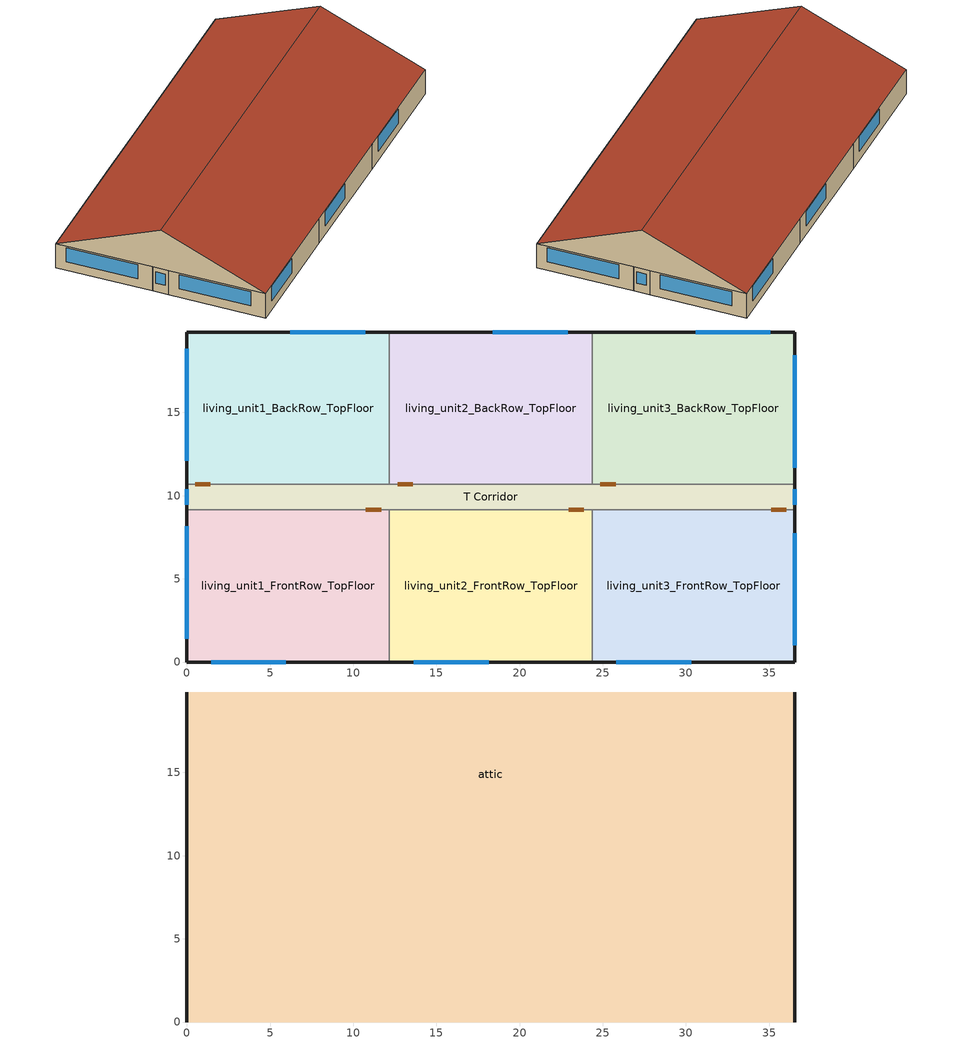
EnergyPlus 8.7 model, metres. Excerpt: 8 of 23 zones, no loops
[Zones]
living_unit3_BackRow_TopFloor
 floor to living_unit3_BackRow_MiddleFloor (ceiling-floor-layer): 36.54,10.68 24.36,10.68 24.36,19.84 36.54,19.84 z5.33
 wall outside (Exterior Wall): 36.54,10.68 36.54,19.84 24.36,19.84 z5.33:7.92
 wall to living_unit2_BackRow_TopFloor (interiorwall): 24.36,19.84 24.36,10.68 z5.33:7.92
 wall to T Corridor (Interior Wall): 24.36,10.68 36.54,10.68 z5.33:7.92
 window (Exterior Window): 36.54,11.68 36.54,18.43 / 35.08,19.84 30.58,19.84 z6.25:7.77
 door inside (Interior Door): 24.86,10.68 25.77,10.68 z5.33:7.47
 ceiling to attic (Interior Ceiling): 24.36,10.68 36.54,10.68 36.54,19.84 24.36,19.84 z7.92
living_unit3_FrontRow_TopFloor
 floor to living_unit3_FrontRow_MiddleFloor (ceiling-floor-layer): 36.54,0 24.36,0 24.36,9.16 36.54,9.16 z5.33
 wall outside (Exterior Wall): 24.36,0 36.54,0 36.54,9.16 z5.33:7.92
 wall to living_unit2_FrontRow_TopFloor (interiorwall): 24.36,9.16 24.36,0 z5.33:7.92
 wall to T Corridor (Interior Wall): 36.54,9.16 24.36,9.16 z5.33:7.92
 window (Exterior Window): 36.54,1 36.54,7.75 / 25.82,0 30.32,0 z6.25:7.77
 door inside (Interior Door): 36.04,9.16 35.12,9.16 z5.33:7.47
 ceiling to attic (Interior Ceiling): 24.36,0 36.54,0 36.54,9.16 24.36,9.16 z7.92
living_unit1_FrontRow_TopFloor
 floor to living_unit1_FrontRow_MiddleFloor (ceiling-floor-layer): 12.18,0 0,0 0,9.16 12.18,9.16 z5.33
 wall outside (Exterior Wall): 0,9.16 0,0 12.18,0 z5.33:7.92
 wall to living_unit2_FrontRow_TopFloor (interiorwall): 12.18,0 12.18,9.16 z5.33:7.92
 wall to T Corridor (Interior Wall): 12.18,9.16 0,9.16 z5.33:7.92
 window (Exterior Window): 1.46,0 5.96,0 / 0,8.16 0,1.41 z6.25:7.77
 door inside (Interior Door): 11.68,9.16 10.76,9.16 z5.33:7.47
 ceiling to attic (Interior Ceiling): 0,0 12.18,0 12.18,9.16 0,9.16 z7.92
living_unit2_BackRow_TopFloor
 floor to living_unit2_BackRow_MiddleFloor (ceiling-floor-layer): 24.36,10.68 12.18,10.68 12.18,19.84 24.36,19.84 z5.33
 wall outside (Exterior Wall): 24.36,19.84 12.18,19.84 z5.33:7.92
 wall to living_unit1_BackRow_TopFloor (interiorwall): 12.18,19.84 12.18,10.68 z5.33:7.92
 wall to T Corridor (Interior Wall): 12.18,10.68 24.36,10.68 z5.33:7.92
 window (Exterior Window): 22.9,19.84 18.4,19.84 z6.25:7.77
 door inside (Interior Door): 12.68,10.68 13.59,10.68 z5.33:7.47
 ceiling to attic (Interior Ceiling): 12.18,10.68 24.36,10.68 24.36,19.84 12.18,19.84 z7.92
living_unit2_FrontRow_TopFloor
 floor to living_unit2_FrontRow_MiddleFloor (ceiling-floor-layer): 24.36,0 12.18,0 12.18,9.16 24.36,9.16 z5.33
 wall outside (Exterior Wall): 12.18,0 24.36,0 z5.33:7.92
 wall to T Corridor (Interior Wall): 24.36,9.16 12.18,9.16 z5.33:7.92
 window (Exterior Window): 13.64,0 18.14,0 z6.25:7.77
 door inside (Interior Door): 23.86,9.16 22.94,9.16 z5.33:7.47
 ceiling to attic (Interior Ceiling): 12.18,0 24.36,0 24.36,9.16 12.18,9.16 z7.92
living_unit1_BackRow_TopFloor
 floor to living_unit1_BackRow_MiddleFloor (ceiling-floor-layer): 12.18,10.68 0,10.68 0,19.84 12.18,19.84 z5.33
 wall outside (Exterior Wall): 12.18,19.84 0,19.84 0,10.68 z5.33:7.92
 wall to T Corridor (Interior Wall): 0,10.68 12.18,10.68 z5.33:7.92
 window (Exterior Window): 10.72,19.84 6.22,19.84 / 0,18.84 0,12.09 z6.25:7.77
 door inside (Interior Door): 0.5,10.68 1.41,10.68 z5.33:7.47
 ceiling to attic (Interior Ceiling): 0,10.68 12.18,10.68 12.18,19.84 0,19.84 z7.92
T Corridor
 floor to M Corridor (ceiling-floor-layer): 36.54,9.16 0,9.16 0,10.68 36.54,10.68 z5.34
 wall outside (Exterior Wall): 0,10.68 0,9.16 / 36.54,9.16 36.54,10.68 z5.34:7.93
 window (Exterior Window): 36.54,9.46 36.54,10.38 / 0,10.38 0,9.46 z6.25:7.47
 ceiling to attic (Interior Ceiling): 0,9.16 36.54,9.16 36.54,10.68 0,10.68 z7.93
attic
 wall outside (Gable_end): 36.54,0,7.92 36.54,19.84,7.92 36.54,9.92,12.05; 0,19.84,7.92 0,0,7.92 0,9.92,12.05
 roof outside (Exterior Roof): 36.54,19.84,7.92 0,19.84,7.92 0,9.92,12.05 36.54,9.92,12.05; 0,0,7.92 36.54,0,7.92 36.54,9.92,12.05 0,9.92,12.05
[Building]
hp_heatedbsmt_IECC_2012_SEED: North Axis=0; Terrain=Suburbs; Loads Convergence Tolerance Value=0.04; Temperature Convergence Tolerance Value=0.4; Solar Distribution=FullExterior; Maximum Number of Warmup Days=25; Minimum Number of Warmup Days=6
[Site:Location]
Seattle Seattle Tacoma Intl A_WA_USA Design_Conditions: Latitude=47.47; Longitude=-122.32; Time Zone=-8; Elevation=122
[SizingPeriod:DesignDay] Day of Month=21; Humidity Condition Type=Wetbulb; Barometric Pressure=99868; Rain Indicator=No; Snow Indicator=No; Daylight Saving Time Indicator=No; Solar Model Indicator=ASHRAEClearSky
Name | Month | Day Type | Maximum DryBulb Temperature | Daily DryBulb Temperature Range | Wetbulb or DewPoint at Maximum DryBulb | Wind Speed | Wind Direction | Sky Clearness
Seattle Seattle Tacoma Intl A Ann Htg 99.6% Condns DB | 12 | WinterDesignDay | -4.2 | 0 | -4.2 | 4.3 | 20 | 0
Seattle Seattle Tacoma Intl A Ann Clg .4% Condns DB=>MWB | 8 | SummerDesignDay | 29.4 | 10.4 | 18.3 | 4.2 | 350 | 1
[Site:WaterMainsTemperature]
Calculation Method=Correlation; Annual Average Outdoor Air Temperature=11.2167; Maximum Difference In Monthly Average Outdoor Air Temperatures=14.3
[Material]
Name | Roughness | Thickness | Conductivity | Density | Specific Heat | Solar Absorptance | Thermal Absorptance | Visible Absorptance
wall_consol_layer | Rough | 0.1397 | 0.0596628 | 120.801 | 1036.26
sheathing_consol_layer | Rough | 0.0127 | 0.0940184 | 685.008 | 1172.332
ceil_consol_layer | Rough | 0.447739 | 0.0617176 | 41.9286 | 776.251
Asphalt_shingle | MediumRough | 0.00633985 | 0.08186 | 1121.29 | 1255.2 | 0.75
Stucco_1in | MediumSmooth | 0.0254001 | 1.39892 | 1922.21 | 878.64
Drywall_1/2in | MediumSmooth | 0.0127 | 0.16009 | 800.923 | 1087.84
OSB_5/8in | MediumSmooth | 0.015875 | 0.1163 | 544.627 | 1213.36
Lumber_2x4 | Rough | 0.0890016 | 0.115458 | 512.64 | 767.58 | 0.7 | 0.9 | 0.7
OSB_1/2in | MediumSmooth | 0.0127 | 0.1163 | 544.627 | 1213.36 | 0.7 | 0.9 | 0.7
door_const | Smooth | 0.0317022 | 0.0720096 | 512.64 | 767.58
[Material:NoMass]
Bldg_paper_felt: Roughness=Smooth; Thermal Resistance=0.0105666
[Material:AirGap]
Air_4_in_vert: Thermal Resistance=0.158499
[WindowMaterial:SimpleGlazingSystem]
Glass: UFactor=1.817152; Solar Heat Gain Coefficient=0.4; Visible Transmittance=0.88
[WindowMaterial:Blind]
int_blind: Slat Orientation=Horizontal; Slat Width=0.025; Slat Separation=0.01875; Slat Thickness=0.001; Slat Angle=45; Slat Conductivity=221; Slat Beam Solar Transmittance=0; Front Side Slat Beam Solar Reflectance=0.5; Back Side Slat Beam Solar Reflectance=0.5; Slat Diffuse Solar Transmittance=0; Front Side Slat Diffuse Solar Reflectance=0.5; Back Side Slat Diffuse Solar Reflectance=0.5; Slat Beam Visible Transmittance=0; Front Side Slat Beam Visible Reflectance=0.5; Back Side Slat Beam Visible Reflectance=0.5; Slat Diffuse Visible Transmittance=0; Front Side Slat Diffuse Visible Reflectance=0.5; Back Side Slat Diffuse Visible Reflectance=0.5; Slat Infrared Hemispherical Transmittance=0; Front Side Slat Infrared Hemispherical Emissivity=0.9; Back Side Slat Infrared Hemispherical Emissivity=0.9; Blind to Glass Distance=0.05; Blind Top Opening Multiplier=0.5; Blind Bottom Opening Multiplier=0.5; Blind Left Side Opening Multiplier=0.5; Blind Right Side Opening Multiplier=0.5
[Construction]
ceiling-floor-layer: Lumber_2x4
Exterior Wall: Stucco_1in, Bldg_paper_felt, sheathing_consol_layer, OSB_5/8in, wall_consol_layer, Drywall_1/2in
Interior Ceiling: ceil_consol_layer, Drywall_1/2in
interiorwall: Drywall_1/2in, OSB_5/8in, Drywall_1/2in
Interior Wall: Drywall_1/2in, Air_4_in_vert, Drywall_1/2in
Exterior Roof: Asphalt_shingle, OSB_1/2in
Exterior Window: Glass
Interior Door: door_const
Gable_end: Stucco_1in, Bldg_paper_felt, OSB_5/8in, Air_4_in_vert, Drywall_1/2in
window_w_blinds: Glass, int_blind
[WindowProperty:ShadingControl]
Shades: Shading Type=InteriorBlind; Construction with Shading=window_w_blinds; Shading Control Type=OnIfScheduleAllows; Schedule=window_shades; Shading Control Is Scheduled=Yes; Glare Control Is Active=No
[Zone] Multiplier=1
attic; living_unit3_BackRow_TopFloor; living_unit3_FrontRow_TopFloor; living_unit1_FrontRow_TopFloor; living_unit2_BackRow_TopFloor; living_unit2_FrontRow_TopFloor; living_unit1_BackRow_TopFloor; T Corridor
[GroundHeatTransfer:Control]
gtp_control: Run Basement Preprocessor=yes; Run Slab Preprocessor=no
[GroundHeatTransfer:Slab:Materials]
NMAT Number of materials=2; ALBEDO Surface Albedo No Snow=0.16; ALBEDO Surface Albedo Snow=0.4; EPSLW Surface Emissivity No Snow=0.9; EPSLW Surface Emissivity Snow=0.9; Z0 Surface Roughness No Snow=0.75; Z0 Surface Roughness Snow=0.05; HIN Indoor HConv Downward Flow=6; HIN Indoor HConv Upward=9
[GroundHeatTransfer:Slab:MatlProps]
RHO Slab Material density=2300; RHO Soil Density=1200; CP Slab CP=650; CP Soil CP=1200; TCON Slab k=0.9; TCON Soil k=1
[GroundHeatTransfer:Slab:BoundConds]
EVTR Is surface evapotranspiration modeled=FALSE; FIXBC is the lower boundary at a fixed temperature=TRUE; TDEEPin=10; USRHflag Is the ground surface h specified by the user=FALSE
[GroundHeatTransfer:Slab:BldgProps]
IYRS Number of years to iterate=10; Shape Slab shape=0; HBLDG Building height=4; TIN1 January Indoor Average Temperature Setpoint=22.22; TIN2 February Indoor Average Temperature Setpoint=22.22; TIN3 March Indoor Average Temperature Setpoint=22.22; TIN4 April Indoor Average Temperature Setpoint=22.22; TIN5 May Indoor Average Temperature Setpoint=22.22; TIN6 June Indoor Average Temperature Setpoint=23.88; TIN7 July Indoor Average Temperature Setpoint=23.88; TIN8 August Indoor Average Temperature Setpoint=23.88; TIN9 September Indoor Average Temperature Setpoint=23.88; TIN10 October Indoor Average Temperature Setpoint=22.22; TIN11 November Indoor Average Temperature Setpoint=22.22; TIN12 December Indoor Average Temperature Setpoint=22.22; TINAmp Daily Indoor sine wave variation amplitude=0; ConvTol Convergence Tolerance=0.1
[GroundHeatTransfer:Slab:Insulation]
RINS R value of under slab insulation=0; DINS Width of strip of under slab insulation=0; RVINS R value of vertical insulation=1.761; ZVINS Depth of vertical insulation=1.5; IVINS Flag Is there vertical insulation=1
[GroundHeatTransfer:Slab:EquivalentSlab]
APRatio The area to perimeter ratio for this slab=2.84365; SLABDEPTH Thickness of slab on grade=0.1; CLEARANCE Distance from edge of slab to domain edge=15; ZCLEARANCE Distance from bottom of slab to domain bottom=15
[GroundHeatTransfer:Basement:SimParameters]
F Multiplier for the ADI solution=0.1; IYRS Maximum number of yearly iterations=15
[GroundHeatTransfer:Basement:MatlProps]
NMAT Number of materials in this domain=6; Density for Foundation Wall=2243; density for Floor Slab=2243; density for Ceiling=311; density for Soil=1500; density for Gravel=2000; density for Wood=449; Specific heat for foundation wall=880; Specific heat for floor slab=880; Specific heat for ceiling=1530; Specific heat for soil=840; Specific heat for gravel=720; Specific heat for wood=1530; Thermal conductivity for foundation wall=1.4; Thermal conductivity for floor slab=1.4; Thermal conductivity for ceiling=0.09; thermal conductivity for soil=1.1; thermal conductivity for gravel=1.9; thermal conductivity for wood=0.12
[GroundHeatTransfer:Basement:Insulation]
REXT R Value of any exterior insulation=2.2893; INSFULL Flag Is the wall fully insulated=True
[GroundHeatTransfer:Basement:SurfaceProps]
ALBEDO Surface albedo for No snow conditions=0.16; ALBEDO Surface albedo for snow conditions=0.4; EPSLN Surface emissivity No Snow=0.94; EPSLN Surface emissivity with Snow=0.86; VEGHT Surface roughness No snow conditions=6; VEGHT Surface roughness Snow conditions=0.25; PET Flag Potential evapotranspiration on=False
[GroundHeatTransfer:Basement:BldgData]
DWALL Wall thickness=0.2; DSLAB Floor slab thickness=0.243828; DGRAVXY Width of gravel pit beside basement wall=0.3; DGRAVZN Gravel depth extending above the floor slab=0.2; DGRAVZP Gravel depth below the floor slab=0.1
[GroundHeatTransfer:Basement:Interior]
COND Flag Is the basement conditioned=True; HIN Downward convection only heat transfer coefficient=0.92; HIN Upward convection only heat transfer coefficient=4.04; HIN Horizontal convection only heat transfer coefficient=3.08; HIN Downward combined convection and radiation heat transfer coefficient=6.13; HIN Upward combined convection and radiation heat transfer coefficient=9.26; HIN Horizontal combined convection and radiation heat transfer coefficient=8.29
[GroundHeatTransfer:Basement:ComBldg]
January average temperature=21; February average temperature=21; March average temperature=21; April average temperature=21; May average temperature=24; June average temperature=24; July average temperature=24; August average temperature=24; September average temperature=24; October average temperature=24; November average temperature=21; December average temperature=21; Daily variation sine wave amplitude=21
[GroundHeatTransfer:Basement:EquivSlab]
APRatio The area to perimeter ratio for this slab=8.57295; EquivSizing Flag=True
[GroundHeatTransfer:Basement:EquivAutoGrid]
CLEARANCE Distance from outside of wall to edge of 3D ground domain=15; SlabDepth Thickness of the floor slab=0.1; BaseDepth Depth of the basement wall below grade=1.21914
[People] Number of People Schedule=Occupancy_sch; Number of People Calculation Method=People; Number of People=2; Fraction Radiant=0; Sensible Heat Fraction=autocalculate; Activity Level Schedule=activity_sch; Enable ASHRAE 55 Comfort Warnings=No; Mean Radiant Temperature Calculation Type=ZoneAveraged
Name | Zone or ZoneList
people_unit1_FrontRow_TopFloor | living_unit1_FrontRow_TopFloor
people_unit2_FrontRow_TopFloor | living_unit2_FrontRow_TopFloor
people_unit3_FrontRow_TopFloor | living_unit3_FrontRow_TopFloor
people_unit1_BackRow_TopFloor | living_unit1_BackRow_TopFloor
people_unit2_BackRow_TopFloor | living_unit2_BackRow_TopFloor
people_unit3_BackRow_TopFloor | living_unit3_BackRow_TopFloor
[Lights] Schedule=LightingProfile_EELighting; Design Level Calculation Method=Watts/Area; Return Air Fraction=0; Fraction Radiant=0.6; Fraction Visible=0.2; Fraction Replaceable=0
Living Hardwired Lighting1_FrontRow_TopFloor: Zone or ZoneList=living_unit1_FrontRow_TopFloor; Watts per Zone Floor Area=0.736
Living Plug-in Lighting1_FrontRow_TopFloor: Zone or ZoneList=living_unit1_FrontRow_TopFloor; Watts per Zone Floor Area=0.288
Living Hardwired Lighting2_FrontRow_TopFloor: Zone or ZoneList=living_unit2_FrontRow_TopFloor; Watts per Zone Floor Area=0.736
Living Plug-in Lighting2_FrontRow_TopFloor: Zone or ZoneList=living_unit2_FrontRow_TopFloor; Watts per Zone Floor Area=0.288
Living Hardwired Lighting3_FrontRow_TopFloor: Zone or ZoneList=living_unit3_FrontRow_TopFloor; Watts per Zone Floor Area=0.736
Living Plug-in Lighting3_FrontRow_TopFloor: Zone or ZoneList=living_unit3_FrontRow_TopFloor; Watts per Zone Floor Area=0.288
Living Hardwired Lighting1_BackRow_TopFloor: Zone or ZoneList=living_unit1_BackRow_TopFloor; Watts per Zone Floor Area=0.736
Living Plug-in Lighting1_BackRow_TopFloor: Zone or ZoneList=living_unit1_BackRow_TopFloor; Watts per Zone Floor Area=0.288
Living Hardwired Lighting2_BackRow_TopFloor: Zone or ZoneList=living_unit2_BackRow_TopFloor; Watts per Zone Floor Area=0.736
Living Plug-in Lighting2_BackRow_TopFloor: Zone or ZoneList=living_unit2_BackRow_TopFloor; Watts per Zone Floor Area=0.288
Living Hardwired Lighting3_BackRow_TopFloor: Zone or ZoneList=living_unit3_BackRow_TopFloor; Watts per Zone Floor Area=0.736
Living Plug-in Lighting3_BackRow_TopFloor: Zone or ZoneList=living_unit3_BackRow_TopFloor; Watts per Zone Floor Area=0.288
Corridor Lights Lighting_T Corridor: Zone or ZoneList=T Corridor; Watts per Zone Floor Area=0.288; EndUse Subcategory=General; Return Air Fraction Calculated from Plenum Temperature=No; Return Air Fraction Function of Plenum Temperature Coefficient 1=0; Return Air Fraction Function of Plenum Temperature Coefficient 2=0
[ElectricEquipment]
Name | Zone or ZoneList | Schedule | Design Level Calculation Method | Design Level | Fraction Latent | Fraction Radiant | Fraction Lost | EndUse Subcategory | Watts per Zone Floor Area
Refrigerator1_FrontRow_TopFloor | living_unit1_FrontRow_TopFloor | Refrigerator | EquipmentLevel | 91.094 | 0 | 0 | 0 | Appl
Misc Elec Load1_FrontRow_TopFloor | living_unit1_FrontRow_TopFloor | MiscPlugLoad | Watts/Area |  | 0.062439 | 0.411909 | 0.251045 | Misc | 2.46
Clothes Washer1_FrontRow_TopFloor | living_unit1_FrontRow_TopFloor | ClothesWasher | EquipmentLevel | 29.5818 | 0 | 0.48 | 0.2 | Appl
Clothes Dryer1_FrontRow_TopFloor | living_unit1_FrontRow_TopFloor | ClothesDryer | EquipmentLevel | 222.113 | 0.05 | 0.09 | 0.8 | Appl
Dishwasher1_FrontRow_TopFloor | living_unit1_FrontRow_TopFloor | Dishwasher | EquipmentLevel | 68.3276 | 0.15 | 0.36 | 0.25 | Appl
Misc Elec Load21_FrontRow_TopFloor | living_unit1_FrontRow_TopFloor | always_avail | EquipmentLevel | 121.881 | 0.062439 | 0.411909 | 0.251045 | Misc
Cooking Range1_FrontRow_TopFloor | living_unit1_FrontRow_TopFloor | CookingRange | EquipmentLevel | 248.498 | 0.3 | 0.24 | 0.3 | Appl
Misc Gas Load1_FrontRow_TopFloor | living_unit1_FrontRow_TopFloor | MiscPlugLoad | Watts/Area |  | 0.062439 | 0.411909 | 0.251045 | Misc | 0.297
Refrigerator2_FrontRow_TopFloor | living_unit2_FrontRow_TopFloor | Refrigerator | EquipmentLevel | 91.094 | 0 | 0 | 0 | Appl
Misc Elec Load2_FrontRow_TopFloor | living_unit2_FrontRow_TopFloor | MiscPlugLoad | Watts/Area |  | 0.062439 | 0.411909 | 0.251045 | Misc | 2.46
Clothes Washer2_FrontRow_TopFloor | living_unit2_FrontRow_TopFloor | ClothesWasher | EquipmentLevel | 29.5818 | 0 | 0.48 | 0.2 | Appl
Clothes Dryer2_FrontRow_TopFloor | living_unit2_FrontRow_TopFloor | ClothesDryer | EquipmentLevel | 222.113 | 0.05 | 0.09 | 0.8 | Appl
Dishwasher2_FrontRow_TopFloor | living_unit2_FrontRow_TopFloor | Dishwasher | EquipmentLevel | 68.3276 | 0.15 | 0.36 | 0.25 | Appl
Misc Elec Load22_FrontRow_TopFloor | living_unit2_FrontRow_TopFloor | always_avail | EquipmentLevel | 121.881 | 0.062439 | 0.411909 | 0.251045 | Misc
Cooking Range2_FrontRow_TopFloor | living_unit2_FrontRow_TopFloor | CookingRange | EquipmentLevel | 248.498 | 0.3 | 0.24 | 0.3 | Appl
Misc Gas Load2_FrontRow_TopFloor | living_unit2_FrontRow_TopFloor | MiscPlugLoad | Watts/Area |  | 0.062439 | 0.411909 | 0.251045 | Misc | 0.297
Refrigerator3_FrontRow_TopFloor | living_unit3_FrontRow_TopFloor | Refrigerator | EquipmentLevel | 91.094 | 0 | 0 | 0 | Appl
Misc Elec Load3_FrontRow_TopFloor | living_unit3_FrontRow_TopFloor | MiscPlugLoad | Watts/Area |  | 0.062439 | 0.411909 | 0.251045 | Misc | 2.46
Clothes Washer3_FrontRow_TopFloor | living_unit3_FrontRow_TopFloor | ClothesWasher | EquipmentLevel | 29.5818 | 0 | 0.48 | 0.2 | Appl
Clothes Dryer3_FrontRow_TopFloor | living_unit3_FrontRow_TopFloor | ClothesDryer | EquipmentLevel | 222.113 | 0.05 | 0.09 | 0.8 | Appl
Dishwasher3_FrontRow_TopFloor | living_unit3_FrontRow_TopFloor | Dishwasher | EquipmentLevel | 68.3276 | 0.15 | 0.36 | 0.25 | Appl
Misc Elec Load23_FrontRow_TopFloor | living_unit3_FrontRow_TopFloor | always_avail | EquipmentLevel | 121.881 | 0.062439 | 0.411909 | 0.251045 | Misc
Cooking Range3_FrontRow_TopFloor | living_unit3_FrontRow_TopFloor | CookingRange | EquipmentLevel | 248.498 | 0.3 | 0.24 | 0.3 | Appl
Misc Gas Load3_FrontRow_TopFloor | living_unit3_FrontRow_TopFloor | MiscPlugLoad | Watts/Area |  | 0.062439 | 0.411909 | 0.251045 | Misc | 0.297
Refrigerator1_BackRow_TopFloor | living_unit1_BackRow_TopFloor | Refrigerator | EquipmentLevel | 91.094 | 0 | 0 | 0 | Appl
Misc Elec Load1_BackRow_TopFloor | living_unit1_BackRow_TopFloor | MiscPlugLoad | Watts/Area |  | 0.062439 | 0.411909 | 0.251045 | Misc | 2.46
Clothes Washer1_BackRow_TopFloor | living_unit1_BackRow_TopFloor | ClothesWasher | EquipmentLevel | 29.5818 | 0 | 0.48 | 0.2 | Appl
Clothes Dryer1_BackRow_TopFloor | living_unit1_BackRow_TopFloor | ClothesDryer | EquipmentLevel | 222.113 | 0.05 | 0.09 | 0.8 | Appl
Dishwasher1_BackRow_TopFloor | living_unit1_BackRow_TopFloor | Dishwasher | EquipmentLevel | 68.3276 | 0.15 | 0.36 | 0.25 | Appl
Misc Elec Load21_BackRow_TopFloor | living_unit1_BackRow_TopFloor | always_avail | EquipmentLevel | 121.881 | 0.062439 | 0.411909 | 0.251045 | Misc
Cooking Range1_BackRow_TopFloor | living_unit1_BackRow_TopFloor | CookingRange | EquipmentLevel | 248.498 | 0.3 | 0.24 | 0.3 | Appl
Misc Gas Load1_BackRow_TopFloor | living_unit1_BackRow_TopFloor | MiscPlugLoad | Watts/Area |  | 0.062439 | 0.411909 | 0.251045 | Misc | 0.297
Refrigerator2_BackRow_TopFloor | living_unit2_BackRow_TopFloor | Refrigerator | EquipmentLevel | 91.094 | 0 | 0 | 0 | Appl
Misc Elec Load2_BackRow_TopFloor | living_unit2_BackRow_TopFloor | MiscPlugLoad | Watts/Area |  | 0.062439 | 0.411909 | 0.251045 | Misc | 2.46
Clothes Washer2_BackRow_TopFloor | living_unit2_BackRow_TopFloor | ClothesWasher | EquipmentLevel | 29.5818 | 0 | 0.48 | 0.2 | Appl
Clothes Dryer2_BackRow_TopFloor | living_unit2_BackRow_TopFloor | ClothesDryer | EquipmentLevel | 222.113 | 0.05 | 0.09 | 0.8 | Appl
Dishwasher2_BackRow_TopFloor | living_unit2_BackRow_TopFloor | Dishwasher | EquipmentLevel | 68.3276 | 0.15 | 0.36 | 0.25 | Appl
Misc Elec Load22_BackRow_TopFloor | living_unit2_BackRow_TopFloor | always_avail | EquipmentLevel | 121.881 | 0.062439 | 0.411909 | 0.251045 | Misc
Cooking Range2_BackRow_TopFloor | living_unit2_BackRow_TopFloor | CookingRange | EquipmentLevel | 248.498 | 0.3 | 0.24 | 0.3 | Appl
Misc Gas Load2_BackRow_TopFloor | living_unit2_BackRow_TopFloor | MiscPlugLoad | Watts/Area |  | 0.062439 | 0.411909 | 0.251045 | Misc | 0.297
Refrigerator3_BackRow_TopFloor | living_unit3_BackRow_TopFloor | Refrigerator | EquipmentLevel | 91.094 | 0 | 0 | 0 | Appl
Misc Elec Load3_BackRow_TopFloor | living_unit3_BackRow_TopFloor | MiscPlugLoad | Watts/Area |  | 0.062439 | 0.411909 | 0.251045 | Misc | 2.46
Clothes Washer3_BackRow_TopFloor | living_unit3_BackRow_TopFloor | ClothesWasher | EquipmentLevel | 29.5818 | 0 | 0.48 | 0.2 | Appl
Clothes Dryer3_BackRow_TopFloor | living_unit3_BackRow_TopFloor | ClothesDryer | EquipmentLevel | 222.113 | 0.05 | 0.09 | 0.8 | Appl
Dishwasher3_BackRow_TopFloor | living_unit3_BackRow_TopFloor | Dishwasher | EquipmentLevel | 68.3276 | 0.15 | 0.36 | 0.25 | Appl
Misc Elec Load23_BackRow_TopFloor | living_unit3_BackRow_TopFloor | always_avail | EquipmentLevel | 121.881 | 0.062439 | 0.411909 | 0.251045 | Misc
Cooking Range3_BackRow_TopFloor | living_unit3_BackRow_TopFloor | CookingRange | EquipmentLevel | 248.498 | 0.3 | 0.24 | 0.3 | Appl
Misc Gas Load3_BackRow_TopFloor | living_unit3_BackRow_TopFloor | MiscPlugLoad | Watts/Area |  | 0.062439 | 0.411909 | 0.251045 | Misc | 0.297
[ZoneInfiltration:EffectiveLeakageArea] Schedule=always_avail
Name | Zone | Effective Air Leakage Area | Stack Coefficient | Wind Coefficient
Living_ShermanGrimsrud_unit1_FrontRow_TopFloor | living_unit1_FrontRow_TopFloor | 107.349 | 0.00029 | 0.000231
Living_ShermanGrimsrud_unit2_FrontRow_TopFloor | living_unit2_FrontRow_TopFloor | 94.527 | 0.00029 | 0.000231
Living_ShermanGrimsrud_unit3_FrontRow_TopFloor | living_unit3_FrontRow_TopFloor | 107.349 | 0.00029 | 0.000231
Living_ShermanGrimsrud_unit1_BackRow_TopFloor | living_unit1_BackRow_TopFloor | 107.349 | 0.00029 | 0.000231
Living_ShermanGrimsrud_unit2_BackRow_TopFloor | living_unit2_BackRow_TopFloor | 94.527 | 0.00029 | 0.000231
Living_ShermanGrimsrud_unit3_BackRow_TopFloor | living_unit3_BackRow_TopFloor | 107.349 | 0.00029 | 0.000231
AtticVent | attic | 3330 | 0.000435 | 0.000271
[ZoneVentilation:DesignFlowRate] Schedule=always_avail; Design Flow Rate Calculation Method=Flow/Zone; Design Flow Rate=0.0212525; Ventilation Type=Exhaust; Fan Pressure Rise=0; Fan Total Efficiency=1; Constant Term Coefficient=1; Temperature Term Coefficient=0; Velocity Term Coefficient=0; Velocity Squared Term Coefficient=0; Minimum Indoor Temperature=-100; Maximum Indoor Temperature=100; Delta Temperature=-100; Minimum Outdoor Temperature=-100; Maximum Outdoor Temperature=100; Maximum Wind Speed=40
Name | Zone or ZoneList
Ventilation_unit1_FrontRow_TopFloor | living_unit1_FrontRow_TopFloor
Ventilation_unit2_FrontRow_TopFloor | living_unit2_FrontRow_TopFloor
Ventilation_unit3_FrontRow_TopFloor | living_unit3_FrontRow_TopFloor
Ventilation_unit1_BackRow_TopFloor | living_unit1_BackRow_TopFloor
Ventilation_unit2_BackRow_TopFloor | living_unit2_BackRow_TopFloor
Ventilation_unit3_BackRow_TopFloor | living_unit3_BackRow_TopFloor
Ventilation_T Corridor | T Corridor
[Exterior:Lights] EndUse Subcategory=Exterior-Lights
Name | Schedule | Design Level
Exterior-Lights_unit1_FrontRow_BottomFloor; Exterior-Lights_unit2_FrontRow_BottomFloor; Exterior-Lights_unit3_FrontRow_BottomFloor; Exterior-Lights_unit1_BackRow_BottomFloor; Exterior-Lights_unit2_BackRow_BottomFloor; Exterior-Lights_unit3_BackRow_BottomFloor; Exterior-Lights_unit1_FrontRow_MiddleFloor; Exterior-Lights_unit2_FrontRow_MiddleFloor; Exterior-Lights_unit3_FrontRow_MiddleFloor; Exterior-Lights_unit1_BackRow_MiddleFloor; Exterior-Lights_unit2_BackRow_MiddleFloor; Exterior-Lights_unit3_BackRow_MiddleFloor; Exterior-Lights_unit1_FrontRow_TopFloor; Exterior-Lights_unit2_FrontRow_TopFloor; Exterior-Lights_unit3_FrontRow_TopFloor; Exterior-Lights_unit1_BackRow_TopFloor; Exterior-Lights_unit2_BackRow_TopFloor; Exterior-Lights_unit3_BackRow_TopFloor | ExteriorLightingProfile | 29
Garage-Lights_unit1_FrontRow_BottomFloor; Garage-Lights_unit2_FrontRow_BottomFloor; Garage-Lights_unit3_FrontRow_BottomFloor; Garage-Lights_unit1_BackRow_BottomFloor; Garage-Lights_unit2_BackRow_BottomFloor; Garage-Lights_unit3_BackRow_BottomFloor; Garage-Lights_unit1_FrontRow_MiddleFloor; Garage-Lights_unit2_FrontRow_MiddleFloor; Garage-Lights_unit3_FrontRow_MiddleFloor; Garage-Lights_unit1_BackRow_MiddleFloor; Garage-Lights_unit2_BackRow_MiddleFloor; Garage-Lights_unit3_BackRow_MiddleFloor; Garage-Lights_unit1_FrontRow_TopFloor; Garage-Lights_unit2_FrontRow_TopFloor; Garage-Lights_unit3_FrontRow_TopFloor; Garage-Lights_unit1_BackRow_TopFloor; Garage-Lights_unit2_BackRow_TopFloor; Garage-Lights_unit3_BackRow_TopFloor | LightingProfile_EELighting | 5.86
[Schedule:Day:Hourly]
OccupancyDay: 1, 1, 1, 1, 1, 1, 1, 0.8831, 0.40861, 0.24189, 0.24189, 0.24189, 0.24189, 0.24189, 0.24189, 0.24189, 0.29498, 0.5531, 0.89693, 0.89693, 0.89693, 1, 1, 1
ExteriorLightingProfileDay: 1, 1, 1, 1, 1, 1, 0, 0, 0, 0, 0, 0, 0, 0, 0, 0, 0, 0, 1, 1, 1, 1, 1, 1
LightingProfileDay_EELighting: 0.06875, 0.06875, 0.06875, 0.06875, 0.20625, 0.429688, 0.48125, 0.429688, 0.189062, 0.128906, 0.128906, 0.128906, 0.128906, 0.128906, 0.128906, 0.223438, 0.48125, 0.670312, 0.902344, 1, 1, 0.75625, 0.421094, 0.171875
RefrigeratorDay: 0.8, 0.782696, 0.765594, 0.742857, 0.731388, 0.731388, 0.75996, 0.8, 0.817103, 0.828571, 0.8, 0.8, 0.839839, 0.839839, 0.828571, 0.839839, 0.885714, 0.971429, 1, 0.971429, 0.942857, 0.925553, 0.885714, 0.828571
MiscPlugLoadDay: 0.60749, 0.559339, 0.552853, 0.545071, 0.524481, 0.585279, 0.676232, 0.718547, 0.60749, 0.517023, 0.529183, 0.529345, 0.520428, 0.538424, 0.568742, 0.600357, 0.710117, 0.862678, 0.936608, 0.966764, 1, 0.976654, 0.845169, 0.734436
CookingRangeDay: 0.0471585, 0.0471585, 0.0235459, 0.0235459, 0.0471585, 0.0707044, 0.165088, 0.283018, 0.306564, 0.320771, 0.283018, 0.330176, 0.377335, 0.306564, 0.292423, 0.377335, 0.613194, 1, 0.778348, 0.400947, 0.235859, 0.165088, 0.103722, 0.0707044
DishwasherWeekday: 0.129162, 0.0573867, 0.042998, 0.0286934, 0.0286934, 0.0860801, 0.172244, 0.258408, 0.488208, 0.545594, 0.473819, 0.402044, 0.344573, 0.387655, 0.315879, 0.301491, 0.315879, 0.416348, 0.732312, 0.933333, 0.761005, 0.559983, 0.373266, 0.258408
DishwasherWeekend: 0.138388, 0.0614858, 0.0460692, 0.0307429, 0.0307429, 0.0922286, 0.184547, 0.276866, 0.52308, 0.584565, 0.507663, 0.430761, 0.369185, 0.415344, 0.338442, 0.323026, 0.338442, 0.446087, 0.78462, 1, 0.815362, 0.599982, 0.399928, 0.276866
DishwasherVacation; ClothesWasherVacation; ClothesDryerVacation: 0, 0, 0, 0, 0, 0, 0, 0, 0, 0, 0, 0, 0, 0, 0, 0, 0, 0, 0, 0, 0, 0, 0, 0
ClothesWasherWeekday: 0.0887931, 0.0710155, 0.0354602, 0.0354602, 0.0710155, 0.106571, 0.213142, 0.461934, 0.692948, 0.817391, 0.799614, 0.710725, 0.639615, 0.568599, 0.497489, 0.461934, 0.479711, 0.461934, 0.461934, 0.461934, 0.461934, 0.444156, 0.30203, 0.159904
ClothesWasherWeekend: 0.10863, 0.0868807, 0.0433822, 0.0433822, 0.0868807, 0.130379, 0.260758, 0.565131, 0.847755, 1, 0.978251, 0.869505, 0.782508, 0.695627, 0.60863, 0.565131, 0.586881, 0.565131, 0.565131, 0.565131, 0.565131, 0.543382, 0.369505, 0.195627
ClothesDryerWeekday: 0.0996819, 0.0598091, 0.0398727, 0.0199364, 0.0398727, 0.0598091, 0.159491, 0.318982, 0.486427, 0.685791, 0.785473, 0.817391, 0.7456, 0.677837, 0.610073, 0.578155, 0.558218, 0.546236, 0.518346, 0.510391, 0.5263, 0.546236, 0.4386, 0.239236
ClothesDryerWeekend: 0.121951, 0.0731707, 0.0487805, 0.0243902, 0.0487805, 0.0731707, 0.195122, 0.390244, 0.595097, 0.839, 0.960951, 1, 0.91217, 0.829268, 0.746366, 0.707317, 0.682927, 0.668268, 0.634146, 0.624415, 0.643878, 0.668268, 0.536585, 0.292683
[Schedule:Week:Compact]
RefrigeratorWeek: AllDays, RefrigeratorDay
MiscPlugLoadWeek: AllDays, MiscPlugLoadDay
CookingRangeWeek: AllDays, CookingRangeDay
DishwasherWeek: Weekdays, DishwasherWeekday, Holiday, DishwasherVacation, Weekends, DishwasherWeekend, AllOtherDays, DishwasherWeekday
ClothesWasherWeek: Weekdays, ClothesWasherWeekday, Holiday, ClothesWasherVacation, Weekends, ClothesWasherWeekend, AllOtherDays, ClothesWasherWeekday
ClothesDryerWeek: Weekdays, ClothesDryerWeekday, Holiday, ClothesDryerVacation, Weekends, ClothesDryerWeekend, AllOtherDays, ClothesDryerWeekday
OccupancyWeek: AllDays, OccupancyDay
LightingProfileWeek_EELighting: AllDays, LightingProfileDay_EELighting
ExteriorLightingProfileWeek: AllDays, ExteriorLightingProfileDay
[Schedule:Year]
LightingProfile_EELighting: LightingProfileWeek_EELighting, 1, 1, 12, 31
ExteriorLightingProfile: ExteriorLightingProfileWeek, 1, 1, 12, 31
Refrigerator: RefrigeratorWeek, 1, 1, 12, 31
MiscPlugLoad: MiscPlugLoadWeek, 1, 1, 12, 31
CookingRange: CookingRangeWeek, 1, 1, 12, 31
Dishwasher: DishwasherWeek, 1, 1, 12, 31
ClothesWasher: ClothesWasherWeek, 1, 1, 12, 31
ClothesDryer: ClothesDryerWeek, 1, 1, 12, 31
Occupancy_sch: OccupancyWeek, 1, 1, 12, 31
[Schedule:Compact]
activity_sch: Through: 12/31, For: AllDays, Until: 24:00, 117.28
window_shades: Through: 12/31, For: AllDays, Until 24:00, 0.836
always_avail: Through: 12/31, For: AllDays, Until: 24:00, 1
